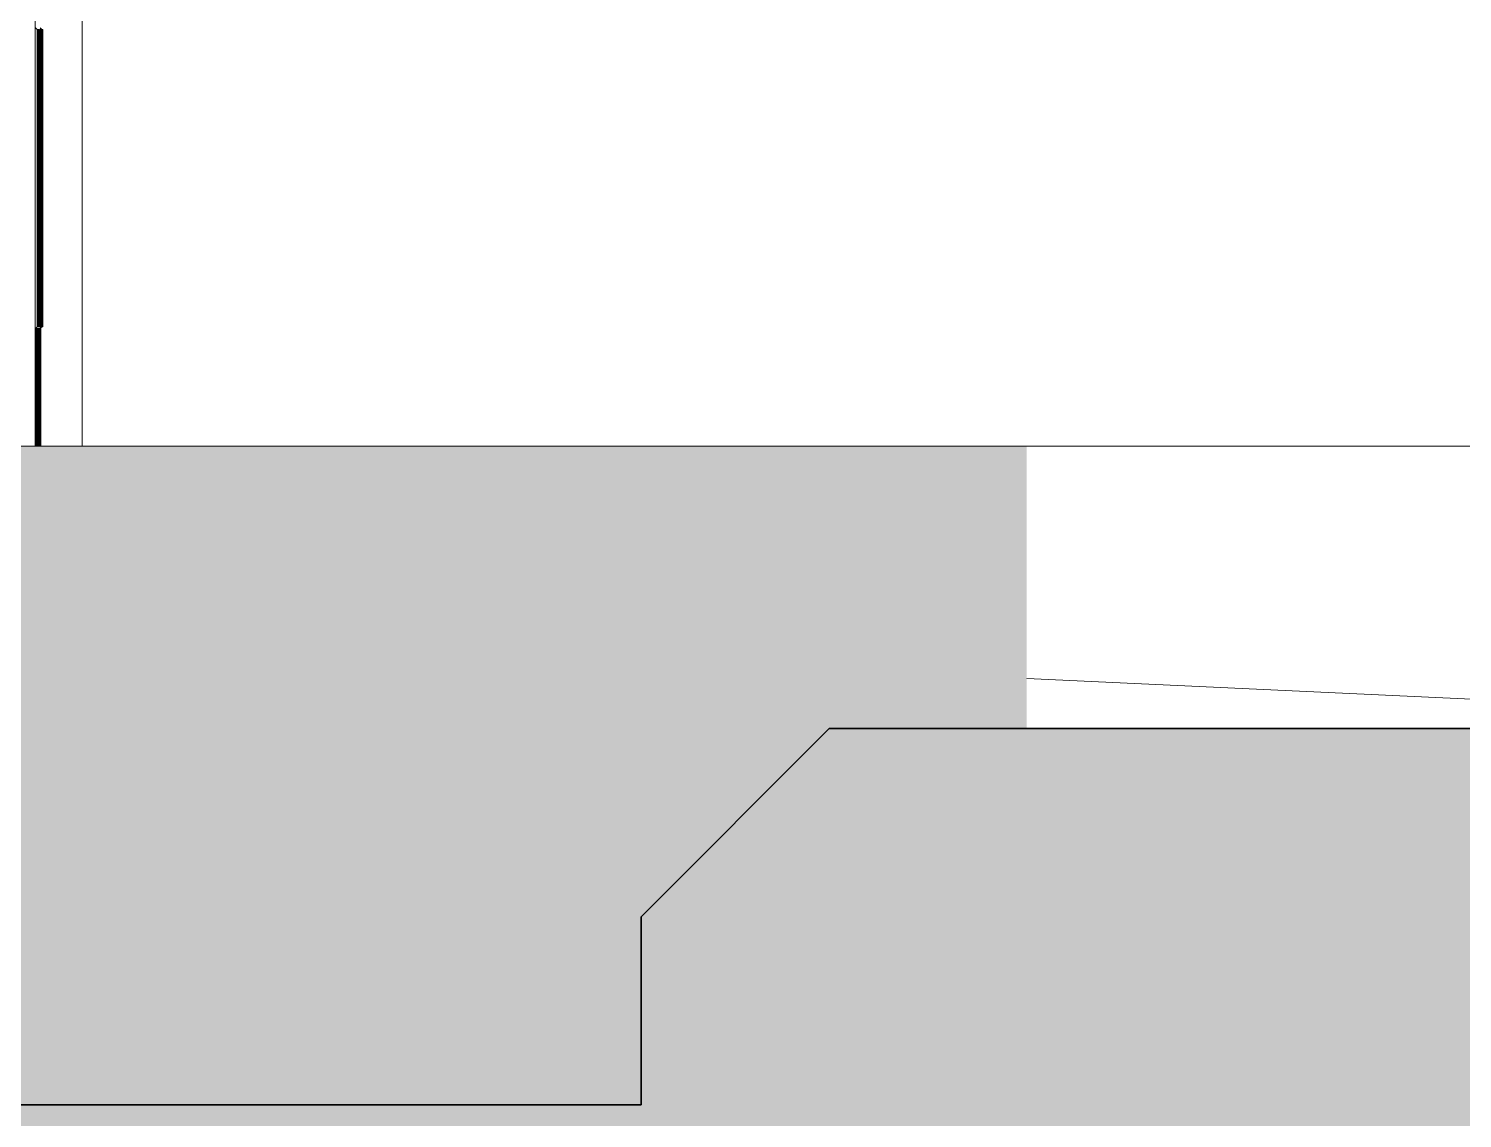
# Model space of a CAD drawing. Header units: millimetres. Extents: x 900982 to 1200730, y -305 to 27743.
# Drawn here: x 1020979 to 1022503, y 4486 to 5644 of the extents above; entities that cross this region are included whole.
import ezdxf

# ---------------------------------------------------------------- set-up
doc = ezdxf.new("R2010")
doc.units = ezdxf.units.MM
doc.linetypes.add('AEC_Center', pattern=[24, 12, -4, 4, -4])
for name, color, linetype, lineweight in [('A-DETL', 90, 'Continuous', 18), ('A-DETL-GENF', 92, 'Continuous', 5), ('A-DOOR', 31, 'Continuous', 5), ('A-DOOR-FRAM', 31, 'Continuous', 5), ('A-FLOR', 192, 'Continuous', 5), ('A-FLOR-LEVL', 51, 'Continuous', 5), ('A-GENM', 13, 'Continuous', 5), ('C-TOPO', 7, 'Continuous', 5)]:
    doc.layers.add(name, color=color, linetype=linetype, lineweight=lineweight)

# ---------------------------------------------------------------- blocks, each defined once
blk = doc.blocks.new('Generic Models 6 - Generic Models 2-971374-SECTION - GRIDS 2A')
at = {"layer": 'A-GENM'}
blk.add_line((1021035.8, 5200), (1021035.8, 6192.4), dxfattribs=at)
blk = doc.blocks.new('X_Door-Panel-Hinge-Standard - Standard-958284-SECTION - GRIDS 2A')
at = {"layer": 'A-DOOR'}
for p, q in [((1020988.5, 5643), (1020988.9, 5643)), ((1020988.5, 5327), (1020988.5, 5643)), ((1020988.9, 5643), (1020988.9, 5623)), ((1020988.5, 5623), (1020988.9, 5623)), ((1020988.9, 5347), (1020988.9, 5623)), ((1020988.5, 5347), (1020988.9, 5347)), ((1020988.9, 5347), (1020988.9, 5327)), ((1020987, 5325.4), (1020987, 5225)), ((1020988.9, 5327), (1020988.5, 5327)), ((1020987, 5225), (1020986.4, 5225))]:
    blk.add_line(p, q, dxfattribs=at)
blk = doc.blocks.new('X_Door-Panel-Hinge-Standard - Standard-958351-SECTION - GRIDS 2A')
at = {"layer": 'A-DOOR'}
for p, q in [((1020988, 5643), (1020986, 5645)), ((1020986, 5645), (1020986, 5325)), ((1020988, 5643), (1020988.4, 5643)), ((1020988, 5327), (1020988, 5643)), ((1020988.4, 5643), (1020988.4, 5623)), ((1020988, 5623), (1020988.3, 5623)), ((1020988.3, 5347), (1020988.3, 5623)), ((1020988, 5347), (1020988.3, 5347)), ((1020988.4, 5347), (1020988.4, 5327)), ((1020988, 5327), (1020986, 5325)), ((1020986.4, 5325.4), (1020986.4, 5225)), ((1020988.4, 5327), (1020988, 5327)), ((1020986.4, 5225), (1020985.9, 5225))]:
    blk.add_line(p, q, dxfattribs=at)
blk = doc.blocks.new('X_Door-Frame-Metal - Standard-2885300-SECTION - GRIDS 2A')
at = {"layer": 'A-DOOR-FRAM'}
for p, q in [((1020985.9, 7600), (1020985.9, 5200)), ((1020987, 5225), (1020987, 5200))]:
    blk.add_line(p, q, dxfattribs=at)
blk = doc.blocks.new('X_Door-Panel-Hinge-Standard - Standard-V8-SECTION - GRIDS 2A')
at = {"layer": 'A-DOOR'}
for p, q in [((1020989.1, 5643), (1020989.4, 5643)), ((1020989.1, 5327), (1020989.1, 5643)), ((1020989.4, 5643), (1020989.4, 5623)), ((1020989.1, 5623), (1020989.4, 5623)), ((1020989.4, 5347), (1020989.4, 5623)), ((1020989.1, 5347), (1020989.4, 5347)), ((1020989.4, 5347), (1020989.4, 5327)), ((1020987.5, 5325.4), (1020987.5, 5225)), ((1020989.4, 5327), (1020989.1, 5327)), ((1020987.5, 5225), (1020987, 5225))]:
    blk.add_line(p, q, dxfattribs=at)
blk = doc.blocks.new('X_Door-Frame-Metal - Standard-V9-SECTION - GRIDS 2A')
at = {"layer": 'A-DOOR-FRAM'}
blk.add_line((1020988, 5225), (1020988, 5200), dxfattribs=at)
blk = doc.blocks.new('X_Door-Panel-Hinge-Standard - Standard-V12-SECTION - GRIDS 2A')
at = {"layer": 'A-DOOR'}
for p, q in [((1020990.8, 5643), (1020991.2, 5643)), ((1020990.8, 5327), (1020990.8, 5643)), ((1020991.1, 5643.1), (1020991.2, 5643)), ((1020991.2, 5643), (1020991.2, 5623)), ((1020990.8, 5623), (1020991.2, 5623)), ((1020991.2, 5623), (1020991.1, 5623)), ((1020991.2, 5347), (1020991.2, 5623)), ((1020990.8, 5347), (1020991.2, 5347)), ((1020991.2, 5347), (1020991.1, 5347)), ((1020991.2, 5347), (1020991.2, 5327)), ((1020989.3, 5325.4), (1020989.3, 5225)), ((1020991.2, 5327), (1020990.8, 5327)), ((1020991.1, 5326.9), (1020991.2, 5327)), ((1020989.3, 5225), (1020988.7, 5225))]:
    blk.add_line(p, q, dxfattribs=at)
blk = doc.blocks.new('X_Door-Frame-Metal - Standard-V13-SECTION - GRIDS 2A')
at = {"layer": 'A-DOOR-FRAM'}
for p, q in [((1020988.2, 5325.6), (1020988.2, 5200)), ((1020989.3, 5225), (1020989.3, 5200))]:
    blk.add_line(p, q, dxfattribs=at)
blk = doc.blocks.new('X_Door-Panel-Hinge-Standard - Standard-V16-SECTION - GRIDS 2A')
at = {"layer": 'A-DOOR'}
for p, q in [((1020991.9, 5643), (1020991.1, 5643.8)), ((1020991.9, 5643), (1020992.2, 5643)), ((1020991.9, 5327), (1020991.9, 5643)), ((1020992.2, 5643), (1020992.2, 5623)), ((1020991.9, 5623), (1020992.2, 5623)), ((1020992.2, 5347), (1020992.2, 5623)), ((1020991.9, 5347), (1020992.2, 5347)), ((1020992.2, 5347), (1020992.2, 5327)), ((1020990.3, 5325.4), (1020990.3, 5225)), ((1020991.1, 5326.2), (1020991.9, 5327)), ((1020992.2, 5327), (1020991.9, 5327)), ((1020990.3, 5225), (1020989.8, 5225))]:
    blk.add_line(p, q, dxfattribs=at)
blk = doc.blocks.new('X_Door-Panel-Hinge-Standard - Standard-V17-SECTION - GRIDS 2A')
at = {"layer": 'A-DOOR'}
for p, q in [((1020991.1, 5643.6), (1020991.7, 5643)), ((1020991.4, 5643), (1020991.1, 5643.3)), ((1020991.4, 5643), (1020991.7, 5643)), ((1020991.4, 5327), (1020991.4, 5643)), ((1020991.7, 5643), (1020991.7, 5623)), ((1020991.7, 5623), (1020991.1, 5623)), ((1020991.4, 5623), (1020991.7, 5623)), ((1020991.7, 5347), (1020991.7, 5623)), ((1020991.1, 5347), (1020991.7, 5347)), ((1020991.4, 5347), (1020991.7, 5347)), ((1020991.7, 5347), (1020991.7, 5327)), ((1020989.8, 5325.4), (1020989.8, 5225)), ((1020991.7, 5327), (1020991.1, 5326.4)), ((1020991.4, 5327), (1020991.1, 5326.7)), ((1020991.7, 5327), (1020991.4, 5327)), ((1020989.8, 5225), (1020989.3, 5225))]:
    blk.add_line(p, q, dxfattribs=at)
blk = doc.blocks.new('X_Door-Panel-Hinge-Standard - Standard-V20-SECTION - GRIDS 2A')
at = {"layer": 'A-DOOR'}
for p, q in [((1020993, 5643), (1020991.1, 5644.9)), ((1020993, 5643), (1020993.3, 5643)), ((1020993, 5327), (1020993, 5643)), ((1020993.3, 5643), (1020993.3, 5623)), ((1020993, 5623), (1020993.3, 5623)), ((1020993.3, 5347), (1020993.3, 5623)), ((1020993, 5347), (1020993.3, 5347)), ((1020993.3, 5347), (1020993.3, 5327)), ((1020993, 5327), (1020991.1, 5325.1)), ((1020991.4, 5325.4), (1020991.4, 5225)), ((1020993.3, 5327), (1020993, 5327)), ((1020991.4, 5225), (1020990.9, 5225))]:
    blk.add_line(p, q, dxfattribs=at)
blk = doc.blocks.new('X_Door-Frame-Metal - Standard-V21-SECTION - GRIDS 2A')
at = {"layer": 'A-DOOR-FRAM'}
for p, q in [((1020990.9, 5326), (1020990.9, 5200)), ((1020991.9, 5225), (1020991.9, 5200))]:
    blk.add_line(p, q, dxfattribs=at)

msp = doc.modelspace()

# ---------------------------------------------------------------- hatches: boundary and pattern name
at = {"layer": 'A-DETL-GENF'}
h = msp.add_hatch(dxfattribs=at)
h.set_pattern_fill('FP_1', style=0, pattern_type=2)
h.set_pattern_definition([(50, (1021442.9, 8812.7), (1457.472, -127.512), [152.4, -1676.4]), (355, (1021442.9, 8812.7), (-281.942, 1528.454), [121.92, -1341.12]), (100.451, (1021564.4, 8802.1), (1175.541, 1400.933), [129.52, -1424.721]), (46.184, (1021443, 9219.1), (2168.632, -336.342), [228.6, -2514.6]), (96.636, (1021623.6, 9191), (1899.22, 1979.42), [194.28, -2137.08]), (351.184, (1021443, 9219), (1899.24, 1979.402), [182.88, -2011.68]), (21, (1021646.1, 9117.5), (1212.915, -818.121), [152.4, -1676.4]), (326, (1021646.1, 9117.5), (494.417, 1473.504), [121.92, -1341.12]), (71.451, (1021747.2, 9049.3), (1707.337, 655.37), [129.52, -1424.721]), (37.5, (1021442.9, 8812.7), (24.7094, 676.4402), [67.056, -1257.808, 67.056, -2640.584]), (37.5, (1021442.9, 8812.7), (24.7094, 676.4402), [-1391.92, -1294.384, 67.056, -1279.144]), (7.5, (1021442.9, 8812.7), (534.5577, 801.4443), [67.056, -709.168, 67.056, -1227.328, -513.08]), (7.5, (1021442.9, 8812.7), (534.5577, 801.4443), [-2070.608, 67.056, -446.024]), (327.5, (1020989.8, 8812.7), (1084.7275, -45.8312), [67.056, -440.944, 67.056, -3621.024]), (327.5, (1020989.8, 8812.7), (1084.7275, -45.8312), [-575.056, -1517.904, 67.056, -2036.064]), (317.5, (1020786.6, 8812.7), (1185.035, 203.4135), [67.056, -593.344, 67.056, -985.52, -1493.52]), (317.5, (1020786.6, 8812.7), (1185.035, 203.4135), [-1712.976, 67.056, -1426.464])])
h.paths.add_polyline_path([(1020735.8, 4500), (1021630, 4500), (1021630.9, 4700.9), (1021830, 4900), (1022040, 4900), (1022040, 5200), (1019420, 5200), (1019420, 4900), (1019630, 4900), (1019830, 4700), (1019830, 4500), (1020225.3, 4500)])
h.paths.add_polyline_path([(1013078.6, 4500), (1013230, 4500), (1013230.9, 4700.9), (1013430, 4900), (1013640, 4900), (1013640, 5200), (1011020, 5200), (1011020, 4900), (1011230, 4900), (1011430, 4700), (1011430, 4500), (1012057.6, 4500)])
h.paths.add_polyline_path([(1002830, 4500), (1002830.9, 4700.9), (1003030, 4900), (1003240, 4900), (1003240, 5200), (1000620, 5200), (1000620, 4900), (1000830, 4900), (1001030, 4700), (1001030, 4500)])
h.paths.add_polyline_path([(990630, 4500), (992430, 4500), (992430.9, 4700.9), (992630, 4900), (992840, 4900), (992840, 5200), (990220, 5200), (990220, 4900), (990430, 4900), (990630, 4700)])
h.paths.add_polyline_path([(981428.7, 4500), (982030, 4500), (982030.9, 4700.9), (982230, 4900), (982440, 4900), (982440, 5200), (979820, 5200), (979820, 4900), (980030, 4900), (980230, 4700), (980230, 4500), (980407.7, 4500)])
h.paths.add_polyline_path([(971630, 4500), (971630.9, 4700.9), (971830, 4900), (972040, 4900), (972040, 5200), (969420, 5200), (969420, 4900), (969630, 4900), (969830, 4700), (969830, 4500), (970198.1, 4500)])
h.paths.add_polyline_path([(961630, 4500), (961630.9, 4700.9), (961830, 4900), (962040, 4900), (962040, 5200), (959420, 5200), (959420, 4900), (959630, 4900), (959830, 4700), (959830, 4500), (959988.4, 4500)])
h.paths.add_polyline_path([(951630, 4500), (951630.9, 4700.9), (951830, 4900), (952040, 4900), (952040, 5200), (949420, 5200), (949420, 4900), (949630, 4900), (949830, 4700), (949830, 4500)])
h.paths.add_polyline_path([(941611.1, 4500), (941630, 4500), (941630.8, 4700.9), (941830, 4900), (942040, 4900), (942040, 5200), (939420, 5200), (939420, 4900), (939630, 4900), (939830, 4700), (939830, 4500)])
h.paths.add_polyline_path([(931630, 4500), (931630.8, 4700.9), (931830, 4900), (932040, 4900), (932040, 5200), (929420, 5200), (929420, 4900), (929630, 4900), (929830, 4700), (929830, 4500), (931401.4, 4500)])
h.paths.add_polyline_path([(919830, 4500), (921630, 4500), (921630, 4700), (921830, 4900), (922040, 4900), (922040, 5200), (919420, 5200), (919420, 4900), (919630, 4900), (919830, 4700)])
h.paths.add_polyline_path([(911630, 4500), (911630, 4700), (911830, 4900), (912040, 4900), (912040, 5200), (909420, 5200), (909420, 4900), (909630, 4900), (909830, 4700), (909830, 4500), (910982.2, 4500)])
h = msp.add_hatch(dxfattribs=at)
h.set_pattern_fill('FP_57', color=9, style=0, pattern_type=2)
h.set_pattern_definition([(135, (1021442.9, 8901.1), (-707.1068, 6e-14), [500, -500]), (135, (1021575.5, 9033.67), (-707.1068, 6e-14), [500, -500]), (135, (1021708.1, 9166.25), (-707.1068, 6e-14), [500, -500]), (45, (1021442.9, 8812.7), (0, 707.1068), [500, -500]), (45, (1021575.5, 8680.1), (0, 707.1068), [500, -500]), (45, (1021708.1, 8547.53), (0, 707.1068), [500, -500])])
h.paths.add_polyline_path([(906898.3, 592.3), (1037581.7, 592.3), (1037581.7, 4950), (1031973.5, 4950), (1031973.5, 4700), (1025986.5, 4700.9), (1025986.5, 4900), (1021830, 4900), (1021630, 4700), (1021630, 4500), (1019830, 4500), (1019829.1, 4700.9), (1019630, 4900), (1013430, 4900), (1013230, 4700), (1013230, 4500), (1011430, 4500), (1011429.1, 4700.9), (1011230, 4900), (1003030, 4900), (1002830, 4700), (1002830, 4500), (1001030, 4500), (1001029.1, 4700.9), (1000827, 4900), (992630, 4900), (992430, 4700), (992430, 4500), (990630, 4500), (990629.1, 4700.9), (990430, 4900), (982230, 4900), (982030, 4700), (982030, 4500), (980230, 4500), (980229.1, 4700.9), (980030, 4900), (971830, 4900), (971630, 4700), (971630, 4500), (969830, 4500), (969830, 4700), (969630, 4900), (961830, 4900), (961630, 4700), (961630, 4500), (959830, 4500), (959829.1, 4700.9), (959630, 4900), (951830, 4900), (951630, 4700), (951630, 4500), (949830, 4500), (949829.1, 4700.9), (949630, 4900), (941830, 4900), (941630, 4700), (941630, 4500), (939830, 4500), (939829.1, 4700.9), (939630, 4900), (931830, 4900), (931630, 4700), (931630, 4500), (929830, 4500), (929829.1, 4700.9), (929630, 4900), (921830, 4900), (921630, 4700), (921630, 4500), (919830, 4500), (919829.1, 4700.9), (919630, 4900), (911830, 4900), (911630, 4700), (911630, 4500), (909830, 4500), (909829.1, 4700.9), (909630, 4900), (906898.3, 4898.5), (906898.3, 3331.3)])

# ---------------------------------------------------------------- linework, layer by layer
at = {"layer": 'A-DETL', "lineweight": 15}
msp.add_line((1022040, 5200), (1019420, 5200), dxfattribs=at)
at = {"layer": 'A-DETL', "lineweight": 35}
for p, q in [((1021630, 4700), (1021830, 4900)), ((1021830, 4900), (1022040, 4900)), ((1025986.5, 4900), (1022040, 4900)), ((1021630, 4500), (1021630, 4700)), ((1019830, 4500), (1021630, 4500))]:
    msp.add_line(p, q, dxfattribs=at)
at = {"layer": 'A-FLOR'}
msp.add_line((1023192.1, 5200), (1022040, 5200), dxfattribs=at)
at = {"layer": 'A-FLOR-LEVL', "linetype": 'AEC_Center'}
msp.add_line((901781.6, 5200), (1042698.3, 5200), dxfattribs=at)
at = {"layer": 'C-TOPO'}
msp.add_line((1022040, 4953.2), (1023184.8, 4900), dxfattribs=at)

# ---------------------------------------------------------------- block references
at = {"layer": 'A-DOOR'}
for name, p in [('X_Door-Frame-Metal - Standard-2885300-SECTION - GRIDS 2A', (0, 0)), ('X_Door-Frame-Metal - Standard-V9-SECTION - GRIDS 2A', (0, 0)), ('X_Door-Frame-Metal - Standard-V13-SECTION - GRIDS 2A', (0, 0)), ('X_Door-Frame-Metal - Standard-V9-SECTION - GRIDS 2A', (2.3, 0)), ('X_Door-Frame-Metal - Standard-V21-SECTION - GRIDS 2A', (0, 0)), ('X_Door-Panel-Hinge-Standard - Standard-958351-SECTION - GRIDS 2A', (0, 0)), ('X_Door-Panel-Hinge-Standard - Standard-958284-SECTION - GRIDS 2A', (0, 0)), ('X_Door-Panel-Hinge-Standard - Standard-V8-SECTION - GRIDS 2A', (0, 0)), ('X_Door-Panel-Hinge-Standard - Standard-958284-SECTION - GRIDS 2A', (1.1, 0)), ('X_Door-Panel-Hinge-Standard - Standard-V8-SECTION - GRIDS 2A', (1.2, 0)), ('X_Door-Panel-Hinge-Standard - Standard-V12-SECTION - GRIDS 2A', (0, 0)), ('X_Door-Panel-Hinge-Standard - Standard-V17-SECTION - GRIDS 2A', (0, 0)), ('X_Door-Panel-Hinge-Standard - Standard-V16-SECTION - GRIDS 2A', (0, 0)), ('X_Door-Panel-Hinge-Standard - Standard-V20-SECTION - GRIDS 2A', (0, 0)), ('X_Door-Panel-Hinge-Standard - Standard-958284-SECTION - GRIDS 2A', (5, 0))]:
    msp.add_blockref(name, p, dxfattribs=at)
at = {"layer": 'A-GENM'}
msp.add_blockref('Generic Models 6 - Generic Models 2-971374-SECTION - GRIDS 2A', (0, 0), dxfattribs=at)

doc.saveas('drawing.dxf')
